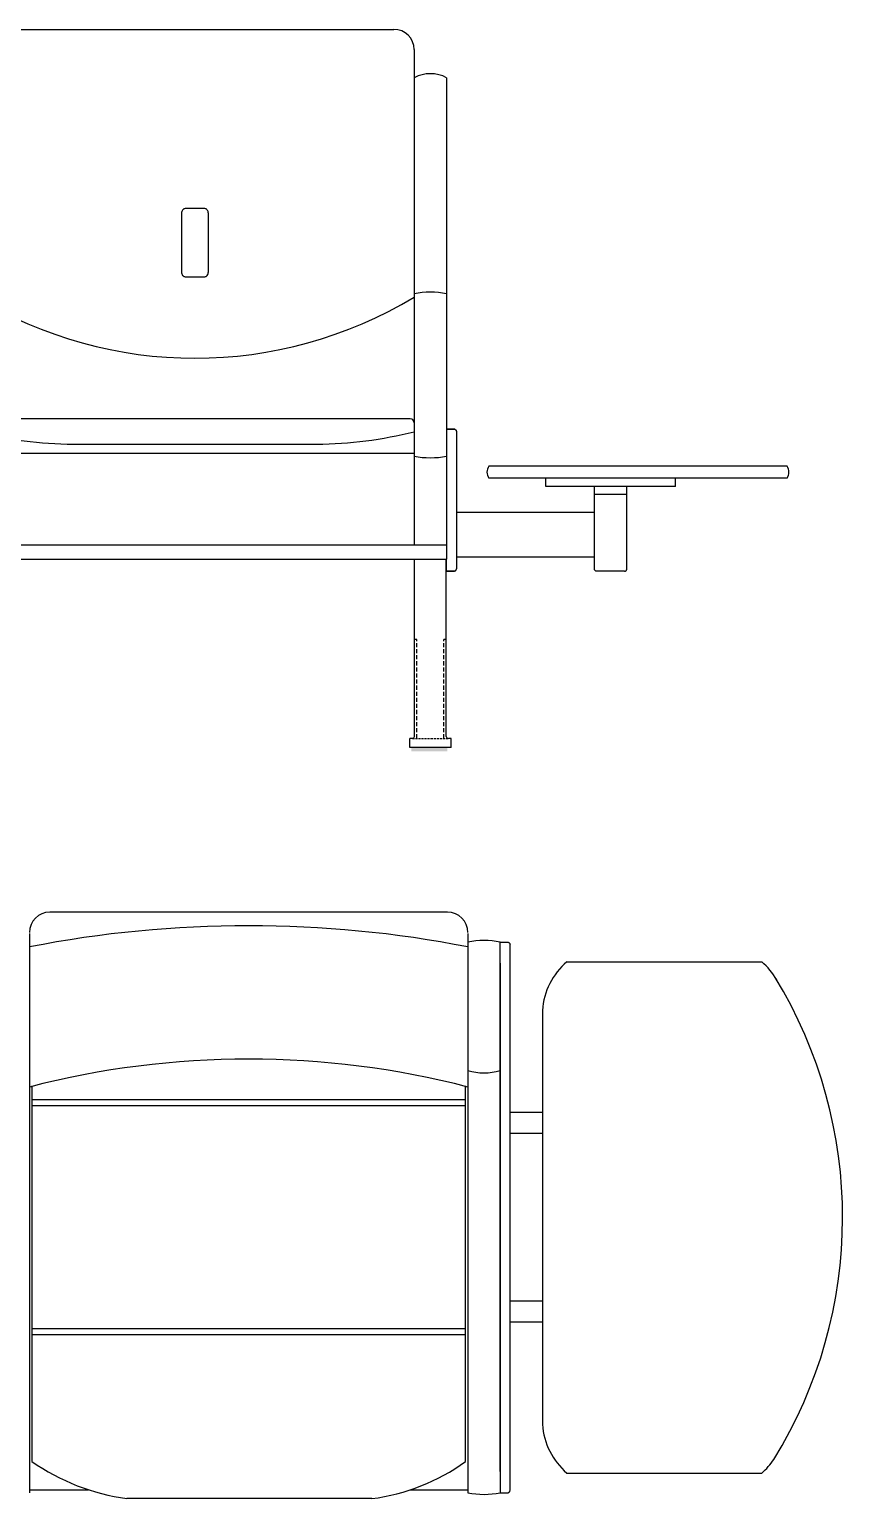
# Model space of a CAD drawing. Header units: millimetres. Extents: x 421 to 3085, y -1408 to 277.
# Drawn here: x 1655.5 to 1755.7, y -807.4 to -626.3 of the extents above; entities that cross this region are included whole.
import ezdxf

# ---------------------------------------------------------------- set-up
doc = ezdxf.new("R2010")
doc.units = ezdxf.units.MM
doc.linetypes.add('DASHED', pattern=[0.75, 0.5, -0.25])
doc.linetypes.add('HIDDEN', pattern=[0.375, 0.25, -0.125])

msp = doc.modelspace()

# ---------------------------------------------------------------- linework, layer by layer
at = {"color": 18, "true_color": 0x000000}
for p, q in [((1651.42, -626.28), (1700.42, -626.28)), ((1702.92, -628.78), (1702.92, -689.8)), ((1706.92, -632.24), (1706.92, -674.28)), ((1674.27, -648.97), (1674.27, -656.17)), ((1677.12, -648.37), (1674.72, -648.37)), ((1677.57, -656.17), (1677.57, -648.97)), ((1674.72, -656.77), (1677.12, -656.77)), ((1702.42, -674.28), (1649.42, -674.28)), ((1702.92, -674.78), (1702.92, -675.87)), ((1706.92, -674.28), (1706.92, -691.57)), ((1706.92, -675.54), (1707.92, -675.54)), ((1707.92, -675.54), (1706.92, -675.54)), ((1708.12, -675.84), (1708.12, -692.76)), ((1648.92, -678.51), (1702.92, -678.51)), ((1660.92, -677.41), (1690.92, -677.41)), ((1748.85, -680.11), (1712.12, -680.11)), ((1719.12, -681.61), (1712.12, -681.61)), ((1735.12, -681.61), (1719.12, -681.61)), ((1719.12, -682.61), (1719.12, -681.61)), ((1735.12, -682.61), (1719.12, -682.61)), ((1725.12, -692.78), (1725.12, -682.61)), ((1729.12, -692.78), (1729.12, -682.61)), ((1748.85, -681.61), (1735.12, -681.61)), ((1735.12, -682.61), (1735.12, -681.61)), ((1729.12, -683.61), (1725.12, -683.61)), ((1725.12, -685.82), (1708.12, -685.82)), ((1470.92, -689.8), (1706.92, -689.8)), ((1470.92, -691.57), (1706.92, -691.57)), ((1702.95, -713.42), (1702.95, -691.57)), ((1706.88, -713.42), (1706.88, -691.57)), ((1706.92, -693.07), (1706.92, -691.57)), ((1725.12, -691.33), (1708.12, -691.33)), ((1706.92, -693.06), (1707.82, -693.06)), ((1706.92, -693.06), (1707.82, -693.06)), ((1707.92, -693.07), (1706.92, -693.07)), ((1728.82, -693.08), (1725.42, -693.08)), ((1702.4, -714.78), (1702.4, -713.67)), ((1702.7, -713.67), (1702.4, -713.67)), ((1707.46, -714.78), (1702.4, -714.78)), ((1707.43, -714.78), (1702.43, -714.78)), ((1707.46, -713.67), (1707.13, -713.67)), ((1707.46, -714.78), (1707.46, -713.67)), ((1707.03, -735.09), (1658.03, -735.09)), ((1655.53, -737.71), (1655.53, -806.65)), ((1709.53, -737.71), (1709.53, -806.65)), ((1713.53, -739.09), (1713.53, -738.79)), ((1713.53, -738.79), (1714.43, -738.8)), ((1713.53, -741.38), (1713.53, -738.79)), ((1713.53, -804.05), (1713.53, -739.09)), ((1713.53, -739.71), (1713.53, -739.41)), ((1714.73, -806.35), (1714.73, -739.1)), ((1713.53, -741.38), (1713.53, -806.35)), ((1721.73, -741.2), (1745.73, -741.2)), ((1718.73, -747.2), (1718.73, -798.23)), ((1655.83, -756.5), (1655.83, -802.81)), ((1709.22, -756.5), (1709.22, -802.81)), ((1709.22, -758.22), (1655.83, -758.22)), ((1709.22, -758.98), (1655.83, -758.98)), ((1718.73, -759.8), (1714.73, -759.8)), ((1718.73, -762.37), (1714.73, -762.37)), ((1718.73, -783.05), (1714.73, -783.05)), ((1718.73, -785.63), (1714.73, -785.63)), ((1709.22, -786.44), (1655.83, -786.44)), ((1709.22, -787.19), (1655.83, -787.19)), ((1713.53, -804.05), (1713.53, -806.65)), ((1721.73, -804.23), (1745.73, -804.23)), ((1655.53, -806.3), (1662.8, -806.3)), ((1697.71, -807.38), (1667.53, -807.38)), ((1702.44, -806.3), (1709.53, -806.3)), ((1713.53, -806.35), (1713.53, -806.65)), ((1713.53, -806.65), (1714.43, -806.65))]:
    msp.add_line(p, q, dxfattribs=at)
at = {"color": 18, "linetype": 'DASHED', "true_color": 0x000000}
for p, q in [((1703.25, -701.5), (1702.95, -701.5)), ((1703.25, -713.67), (1703.25, -701.5)), ((1706.58, -713.67), (1706.58, -701.5)), ((1706.88, -701.5), (1706.58, -701.5))]:
    msp.add_line(p, q, dxfattribs=at)
at = {"color": 18, "linetype": 'HIDDEN', "true_color": 0x000000}
msp.add_line((1702.7, -713.67), (1707.13, -713.67), dxfattribs=at)
at = {"color": 18, "true_color": 0x000000}
for points in [[(1674.72, -648.37, 0.127284), (1674.56, -648.42, 0.106131), (1674.4, -648.55, 0.08557), (1674.31, -648.74, 0.07514), (1674.27, -648.97, 0.07514)], [(1677.57, -648.97, 0.07514), (1677.53, -648.74, 0.08557), (1677.44, -648.55, 0.106131), (1677.29, -648.42, 0.127284), (1677.12, -648.37, 0.127284)], [(1674.27, -656.17, 0.07514), (1674.31, -656.41, 0.08557), (1674.4, -656.6, 0.106131), (1674.56, -656.73, 0.127284), (1674.72, -656.77, 0.127284)], [(1677.12, -656.77, 0.127284), (1677.29, -656.73, 0.106131), (1677.44, -656.6, 0.08557), (1677.53, -656.41, 0.07514), (1677.57, -656.17, 0.07514)]]:
    msp.add_lwpolyline(points, format="xyb", dxfattribs=at)
for points in [[(1707.82, -675.54), (1706.92, -675.54)], [(1707.82, -675.54), (1707.87, -675.54), (1707.94, -675.56), (1707.98, -675.58), (1708, -675.6), (1708.03, -675.63), (1708.06, -675.65), (1708.08, -675.69), (1708.11, -675.75), (1708.12, -675.79), (1708.12, -675.84)], [(1707.82, -693.06), (1707.89, -693.06), (1707.94, -693.04), (1707.99, -693.01), (1708.04, -692.97), (1708.06, -692.94), (1708.09, -692.89), (1708.11, -692.85), (1708.12, -692.82), (1708.12, -692.76)], [(1725.42, -693.08), (1725.36, -693.08), (1725.3, -693.06), (1725.25, -693.03), (1725.21, -692.99), (1725.18, -692.96), (1725.15, -692.91), (1725.13, -692.87), (1725.13, -692.83), (1725.12, -692.78)], [(1728.82, -693.08), (1728.89, -693.08), (1728.94, -693.06), (1728.99, -693.03), (1729.04, -692.99), (1729.06, -692.96), (1729.09, -692.91), (1729.11, -692.87), (1729.12, -692.83), (1729.12, -692.78)], [(1714.43, -738.8), (1714.49, -738.8), (1714.55, -738.82), (1714.6, -738.85), (1714.64, -738.89), (1714.67, -738.92), (1714.7, -738.97), (1714.71, -739.01), (1714.72, -739.04), (1714.73, -739.1)], [(1714.43, -806.65), (1714.48, -806.65), (1714.55, -806.63), (1714.58, -806.61), (1714.61, -806.59), (1714.64, -806.56), (1714.66, -806.54), (1714.69, -806.5), (1714.71, -806.44), (1714.72, -806.4), (1714.73, -806.35)]]:
    msp.add_lwpolyline(points, dxfattribs=at)
for centre, radius, start, end in [((1700.42, -628.78), 2.5, 0, 90), ((1704.92, -635.98), 4.24, 61.8744, 118.1256), ((1704.92, -668.78), 10.11, 78.5939, 101.4061), ((1675.92, -614.69), 52.12, 238.7974, 301.2026), ((1702.42, -674.78), 0.5, 0, 90), ((1661.35, -626.52), 50.89, 255.8677, 269.5209), ((1690.5, -626.52), 50.89, 270.4791, 284.1323), ((1704.92, -668.97), 10.11, 258.5939, 281.4061), ((1713.23, -680.86), 1.34, 145.9747, 214.0253), ((1747.74, -680.86), 1.34, 325.9747, 34.0253), ((1702.7, -713.42), 0.25, 270, 0), ((1707.13, -713.42), 0.25, 180, 270), ((1658.03, -737.59), 2.5, 90, 180), ((1707.03, -737.59), 2.5, 0, 90), ((1682.53, -877.42), 140.66, 78.9336, 101.0664), ((1711.53, -748.69), 10.1, 78.5788, 101.4212), ((1727.44, -747.81), 8.74, 130.8585, 176.0114), ((1740.01, -747.81), 8.74, 30.0245, 49.1415), ((1698.84, -772.7), 56.85, 328.3362, 31.3357), ((1682.53, -860.77), 107.57, 75.4632, 104.5368), ((1711.53, -747.91), 6.99, 253.3653, 286.6347), ((1727.44, -797.62), 8.74, 183.9886, 229.1415), ((1671.16, -780.84), 26.78, 235.0932, 262.2108), ((1694.54, -782.6), 24.98, 277.3038, 306.0114), ((1740.01, -797.62), 8.74, 310.8585, 325.6711), ((1711.53, -796.75), 10.1, 258.5788, 281.4212)]:
    msp.add_arc(centre, radius, start, end, dxfattribs=at)
for points in [[(1706.99, -714.78), (1706.99, -715.28), (1702.59, -714.78), (1702.59, -715.28)], [(1702.6, -714.78), (1702.6, -715.28), (1707, -714.78), (1707, -715.28)], [(1713.53, -739.8), (1713.53, -739.8), (1713.53, -739.09)]]:
    msp.add_solid(points, dxfattribs=at)

doc.saveas('drawing.dxf')
